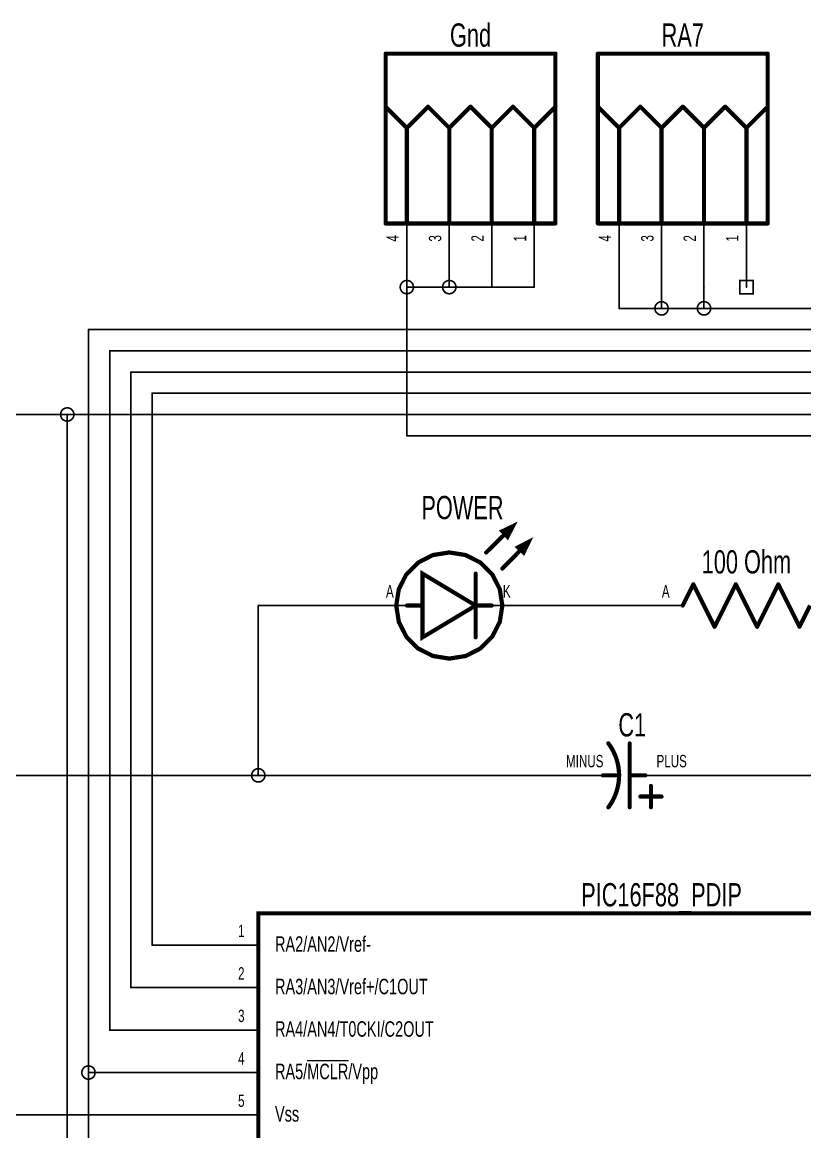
# Model space of a CAD drawing. Extents: x -0.1 to 11, y -0.1 to 7.9.
# Drawn here: x 2.644 to 4.487, y 4.51 to 7.124 of the extents above; entities that cross this region are included whole.
import ezdxf
from ezdxf.enums import TextEntityAlignment as Align

# ---------------------------------------------------------------- set-up
doc = ezdxf.new("R2010")
doc.units = 0
for name, color, linetype in [('Element', 253, 'CONTINUOUS'), ('Net', 50, 'CONTINUOUS'), ('Pin', 50, 'CONTINUOUS')]:
    doc.layers.add(name, color=color, linetype=linetype)

msp = doc.modelspace()

# ---------------------------------------------------------------- linework, layer by layer
at = {"layer": 'Element', "linetype": 'CONTINUOUS'}
for points, const_width in [([(3.4975, 7.05, 1), (3.5025, 7.05, 1), (3.4975, 7.05, 1)], 0.0049), ([(3.4975, 7.05, 1), (3.5025, 7.05, 1), (3.4975, 7.05, 1)], 0.0049), ([(3.8975, 7.05, 1), (3.9025, 7.05, 1), (3.8975, 7.05, 1)], 0.0049), ([(3.8975, 7.05, 1), (3.9025, 7.05, 1), (3.8975, 7.05, 1)], 0.0049), ([(3.9975, 7.05, 1), (4.0025, 7.05, 1), (3.9975, 7.05, 1)], 0.0049), ([(3.9975, 7.05, 1), (4.0025, 7.05, 1), (3.9975, 7.05, 1)], 0.0049), ([(4.3975, 7.05, 1), (4.4025, 7.05, 1), (4.3975, 7.05, 1)], 0.0049), ([(4.3975, 7.05, 1), (4.4025, 7.05, 1), (4.3975, 7.05, 1)], 0.0049), ([(3.4975, 6.925, 1), (3.5025, 6.925, 1), (3.4975, 6.925, 1)], 0.0049), ([(3.5975, 6.925, 1), (3.6025, 6.925, 1), (3.5975, 6.925, 1)], 0.0049), ([(3.5975, 6.925, 1), (3.6025, 6.925, 1), (3.5975, 6.925, 1)], 0.0049), ([(3.6975, 6.925, 1), (3.7025, 6.925, 1), (3.6975, 6.925, 1)], 0.0049), ([(3.6975, 6.925, 1), (3.7025, 6.925, 1), (3.6975, 6.925, 1)], 0.0049), ([(3.7975, 6.925, 1), (3.8025, 6.925, 1), (3.7975, 6.925, 1)], 0.0049), ([(3.7975, 6.925, 1), (3.8025, 6.925, 1), (3.7975, 6.925, 1)], 0.0049), ([(3.8975, 6.925, 1), (3.9025, 6.925, 1), (3.8975, 6.925, 1)], 0.0049), ([(3.9975, 6.925, 1), (4.0025, 6.925, 1), (3.9975, 6.925, 1)], 0.0049), ([(4.0975, 6.925, 1), (4.1025, 6.925, 1), (4.0975, 6.925, 1)], 0.0049), ([(4.0975, 6.925, 1), (4.1025, 6.925, 1), (4.0975, 6.925, 1)], 0.0049), ([(4.1975, 6.925, 1), (4.2025, 6.925, 1), (4.1975, 6.925, 1)], 0.0049), ([(4.1975, 6.925, 1), (4.2025, 6.925, 1), (4.1975, 6.925, 1)], 0.0049), ([(4.2975, 6.925, 1), (4.3025, 6.925, 1), (4.2975, 6.925, 1)], 0.0049), ([(4.2975, 6.925, 1), (4.3025, 6.925, 1), (4.2975, 6.925, 1)], 0.0049), ([(4.3975, 6.925, 1), (4.4025, 6.925, 1), (4.3975, 6.925, 1)], 0.0049), ([(3.5475, 6.875, 1), (3.5525, 6.875, 1), (3.5475, 6.875, 1)], 0.0049), ([(3.5475, 6.875, 1), (3.5525, 6.875, 1), (3.5475, 6.875, 1)], 0.0049), ([(3.5475, 6.875, 1), (3.5525, 6.875, 1), (3.5475, 6.875, 1)], 0.0049), ([(3.6475, 6.875, 1), (3.6525, 6.875, 1), (3.6475, 6.875, 1)], 0.0049), ([(3.6475, 6.875, 1), (3.6525, 6.875, 1), (3.6475, 6.875, 1)], 0.0049), ([(3.6475, 6.875, 1), (3.6525, 6.875, 1), (3.6475, 6.875, 1)], 0.0049), ([(3.7475, 6.875, 1), (3.7525, 6.875, 1), (3.7475, 6.875, 1)], 0.0049), ([(3.7475, 6.875, 1), (3.7525, 6.875, 1), (3.7475, 6.875, 1)], 0.0049), ([(3.7475, 6.875, 1), (3.7525, 6.875, 1), (3.7475, 6.875, 1)], 0.0049), ([(3.8475, 6.875, 1), (3.8525, 6.875, 1), (3.8475, 6.875, 1)], 0.0049), ([(3.8475, 6.875, 1), (3.8525, 6.875, 1), (3.8475, 6.875, 1)], 0.0049), ([(3.8475, 6.875, 1), (3.8525, 6.875, 1), (3.8475, 6.875, 1)], 0.0049), ([(4.0475, 6.875, 1), (4.0525, 6.875, 1), (4.0475, 6.875, 1)], 0.0049), ([(4.0475, 6.875, 1), (4.0525, 6.875, 1), (4.0475, 6.875, 1)], 0.0049), ([(4.0475, 6.875, 1), (4.0525, 6.875, 1), (4.0475, 6.875, 1)], 0.0049), ([(4.1475, 6.875, 1), (4.1525, 6.875, 1), (4.1475, 6.875, 1)], 0.0049), ([(4.1475, 6.875, 1), (4.1525, 6.875, 1), (4.1475, 6.875, 1)], 0.0049), ([(4.1475, 6.875, 1), (4.1525, 6.875, 1), (4.1475, 6.875, 1)], 0.0049), ([(4.2475, 6.875, 1), (4.2525, 6.875, 1), (4.2475, 6.875, 1)], 0.0049), ([(4.2475, 6.875, 1), (4.2525, 6.875, 1), (4.2475, 6.875, 1)], 0.0049), ([(4.2475, 6.875, 1), (4.2525, 6.875, 1), (4.2475, 6.875, 1)], 0.0049), ([(4.3475, 6.875, 1), (4.3525, 6.875, 1), (4.3475, 6.875, 1)], 0.0049), ([(4.3475, 6.875, 1), (4.3525, 6.875, 1), (4.3475, 6.875, 1)], 0.0049), ([(4.3475, 6.875, 1), (4.3525, 6.875, 1), (4.3475, 6.875, 1)], 0.0049), ([(3.4975, 6.65, 1), (3.5025, 6.65, 1), (3.4975, 6.65, 1)], 0.0049), ([(3.4975, 6.65, 1), (3.5025, 6.65, 1), (3.4975, 6.65, 1)], 0.0049), ([(3.5475, 6.65, 1), (3.5525, 6.65, 1), (3.5475, 6.65, 1)], 0.0049), ([(3.6475, 6.65, 1), (3.6525, 6.65, 1), (3.6475, 6.65, 1)], 0.0049), ([(3.7475, 6.65, 1), (3.7525, 6.65, 1), (3.7475, 6.65, 1)], 0.0049), ([(3.8475, 6.65, 1), (3.8525, 6.65, 1), (3.8475, 6.65, 1)], 0.0049), ([(3.8975, 6.65, 1), (3.9025, 6.65, 1), (3.8975, 6.65, 1)], 0.0049), ([(3.8975, 6.65, 1), (3.9025, 6.65, 1), (3.8975, 6.65, 1)], 0.0049), ([(3.9975, 6.65, 1), (4.0025, 6.65, 1), (3.9975, 6.65, 1)], 0.0049), ([(3.9975, 6.65, 1), (4.0025, 6.65, 1), (3.9975, 6.65, 1)], 0.0049), ([(4.0475, 6.65, 1), (4.0525, 6.65, 1), (4.0475, 6.65, 1)], 0.0049), ([(4.1475, 6.65, 1), (4.1525, 6.65, 1), (4.1475, 6.65, 1)], 0.0049), ([(4.2475, 6.65, 1), (4.2525, 6.65, 1), (4.2475, 6.65, 1)], 0.0049), ([(4.3475, 6.65, 1), (4.3525, 6.65, 1), (4.3475, 6.65, 1)], 0.0049), ([(4.3975, 6.65, 1), (4.4025, 6.65, 1), (4.3975, 6.65, 1)], 0.0049), ([(4.3975, 6.65, 1), (4.4025, 6.65, 1), (4.3975, 6.65, 1)], 0.0049), ([(3.7975, 5.937, 1), (3.8024, 5.937, 1), (3.7975, 5.937, 1)], 0.0049), ([(3.7725, 5.925, 1), (3.7774, 5.925, 1), (3.7725, 5.925, 1)], 0.0049), ([(3.8095, 5.887, 1), (3.8144, 5.887, 1), (3.8095, 5.887, 1)], 0.0049), ([(3.8345, 5.9, 1), (3.8394, 5.9, 1), (3.8345, 5.9, 1)], 0.0049), ([(3.7345, 5.875, 1), (3.7394, 5.875, 1), (3.7345, 5.875, 1)], 0.0049), ([(3.7095, 5.825, 1), (3.7144, 5.825, 1), (3.7095, 5.825, 1)], 0.0049), ([(3.7725, 5.837, 1), (3.7774, 5.837, 1), (3.7725, 5.837, 1)], 0.0049), ([(4.2225, 5.8, 1), (4.2275, 5.8, 1), (4.2225, 5.8, 1)], 0.0049), ([(4.2225, 5.8, 1), (4.2275, 5.8, 1), (4.2225, 5.8, 1)], 0.0049), ([(4.3225, 5.8, 1), (4.3275, 5.8, 1), (4.3225, 5.8, 1)], 0.0049), ([(4.3225, 5.8, 1), (4.3275, 5.8, 1), (4.3225, 5.8, 1)], 0.0049), ([(4.4225, 5.8, 1), (4.4275, 5.8, 1), (4.4225, 5.8, 1)], 0.0049), ([(4.4225, 5.8, 1), (4.4275, 5.8, 1), (4.4225, 5.8, 1)], 0.0049), ([(3.5225, 5.75, 1), (3.5275, 5.75, 1), (3.5225, 5.75, 1)], 0.005), ([(3.5475, 5.75, 1), (3.5524, 5.75, 1), (3.5475, 5.75, 1)], 0.0049), ([(3.5845, 5.75, 1), (3.5894, 5.75, 1), (3.5845, 5.75, 1)], 0.0049), ([(3.7095, 5.75, 1), (3.7144, 5.75, 1), (3.7095, 5.75, 1)], 0.0049), ([(3.7095, 5.75, 1), (3.7144, 5.75, 1), (3.7095, 5.75, 1)], 0.0049), ([(3.7475, 5.75, 1), (3.7524, 5.75, 1), (3.7475, 5.75, 1)], 0.0049), ([(4.1975, 5.75, 1), (4.2025, 5.75, 1), (4.1975, 5.75, 1)], 0.0049), ([(4.2725, 5.7, 1), (4.2775, 5.7, 1), (4.2725, 5.7, 1)], 0.0049), ([(4.2725, 5.7, 1), (4.2775, 5.7, 1), (4.2725, 5.7, 1)], 0.0049), ([(4.3725, 5.7, 1), (4.3775, 5.7, 1), (4.3725, 5.7, 1)], 0.0049), ([(4.3725, 5.7, 1), (4.3775, 5.7, 1), (4.3725, 5.7, 1)], 0.0049), ([(4.4725, 5.7, 1), (4.4775, 5.7, 1), (4.4725, 5.7, 1)], 0.0049), ([(4.4725, 5.7, 1), (4.4775, 5.7, 1), (4.4725, 5.7, 1)], 0.0049), ([(3.7095, 5.675, 1), (3.7144, 5.675, 1), (3.7095, 5.675, 1)], 0.0049), ([(4.0223, 5.4252, 1), (4.0273, 5.4252, 1), (4.0223, 5.4252, 1)], 0.005), ([(4.0725, 5.425, 1), (4.0774, 5.425, 1), (4.0725, 5.425, 1)], 0.0049), ([(4.0095, 5.35, 1), (4.0144, 5.35, 1), (4.0095, 5.35, 1)], 0.0049), ([(4.0475, 5.35, 1), (4.0524, 5.35, 1), (4.0475, 5.35, 1)], 0.0049), ([(4.0725, 5.35, 1), (4.0774, 5.35, 1), (4.0725, 5.35, 1)], 0.0049), ([(4.1095, 5.35, 1), (4.1144, 5.35, 1), (4.1095, 5.35, 1)], 0.0049), ([(4.1225, 5.325, 1), (4.1274, 5.325, 1), (4.1225, 5.325, 1)], 0.0049), ([(4.0223, 5.2748, 1), (4.0273, 5.2748, 1), (4.0223, 5.2748, 1)], 0.005), ([(4.0725, 5.275, 1), (4.0774, 5.275, 1), (4.0725, 5.275, 1)], 0.0049), ([(4.0975, 5.3, 1), (4.1024, 5.3, 1), (4.0975, 5.3, 1)], 0.0049), ([(4.1225, 5.275, 1), (4.1274, 5.275, 1), (4.1225, 5.275, 1)], 0.0049), ([(4.1475, 5.3, 1), (4.1524, 5.3, 1), (4.1475, 5.3, 1)], 0.0049)]:
    msp.add_lwpolyline(points, format="xyb", dxfattribs=dict(at, const_width=const_width))
for points, const_width in [([(3.5, 7.05), (3.5, 6.65)], 0.0098), ([(3.5, 7.05), (3.9, 7.05)], 0.0098), ([(3.9, 7.05), (3.9, 6.65)], 0.0098), ([(4, 7.05), (4, 6.65)], 0.0098), ([(4, 7.05), (4.4, 7.05)], 0.0098), ([(4.4, 7.05), (4.4, 6.65)], 0.0098), ([(3.5, 6.925), (3.55, 6.875)], 0.0098), ([(3.6, 6.925), (3.55, 6.875)], 0.0098), ([(3.6, 6.925), (3.65, 6.875)], 0.0098), ([(3.7, 6.925), (3.65, 6.875)], 0.0098), ([(3.7, 6.925), (3.75, 6.875)], 0.0098), ([(3.8, 6.925), (3.75, 6.875)], 0.0098), ([(3.8, 6.925), (3.85, 6.875)], 0.0098), ([(3.9, 6.925), (3.85, 6.875)], 0.0098), ([(4, 6.925), (4.05, 6.875)], 0.0098), ([(4.1, 6.925), (4.05, 6.875)], 0.0098), ([(4.1, 6.925), (4.15, 6.875)], 0.0098), ([(4.2, 6.925), (4.15, 6.875)], 0.0098), ([(4.2, 6.925), (4.25, 6.875)], 0.0098), ([(4.3, 6.925), (4.25, 6.875)], 0.0098), ([(4.3, 6.925), (4.35, 6.875)], 0.0098), ([(4.4, 6.925), (4.35, 6.875)], 0.0098), ([(3.55, 6.875), (3.55, 6.65)], 0.0098), ([(3.65, 6.875), (3.65, 6.65)], 0.0098), ([(3.75, 6.875), (3.75, 6.65)], 0.0098), ([(3.85, 6.875), (3.85, 6.65)], 0.0098), ([(4.05, 6.875), (4.05, 6.65)], 0.0098), ([(4.15, 6.875), (4.15, 6.65)], 0.0098), ([(4.25, 6.875), (4.25, 6.65)], 0.0098), ([(4.35, 6.875), (4.35, 6.65)], 0.0098), ([(3.9, 6.65), (3.5, 6.65)], 0.0098), ([(4.4, 6.65), (4, 6.65)], 0.0098), ([(3.737, 5.875), (3.8, 5.937)], 0.0098), ([(3.775, 5.925), (3.787, 5.912), (3.8, 5.937), (3.775, 5.925)], 0.0098), ([(3.812, 5.887), (3.825, 5.875), (3.837, 5.9), (3.812, 5.887)], 0.0098), ([(3.775, 5.837), (3.837, 5.9)], 0.0098), ([(3.525, 5.75), (3.5311, 5.7114), (3.5489, 5.6765), (3.5765, 5.6489), (3.6114, 5.6311), (3.65, 5.625), (3.6886, 5.6311), (3.7235, 5.6489), (3.7511, 5.6765), (3.7689, 5.7114), (3.775, 5.75), (3.7689, 5.7886), (3.7511, 5.8235), (3.7235, 5.8511), (3.6886, 5.8689), (3.65, 5.875), (3.6114, 5.8689), (3.5765, 5.8511), (3.5489, 5.8235), (3.5311, 5.7886), (3.525, 5.75)], 0.01), ([(3.712, 5.75), (3.587, 5.825), (3.587, 5.675), (3.712, 5.75)], 0.0098), ([(3.712, 5.675), (3.712, 5.825)], 0.0098), ([(4.2, 5.75), (4.225, 5.8)], 0.0098), ([(4.225, 5.8), (4.275, 5.7)], 0.0098), ([(4.275, 5.7), (4.325, 5.8)], 0.0098), ([(4.325, 5.8), (4.375, 5.7)], 0.0098), ([(4.375, 5.7), (4.425, 5.8)], 0.0098), ([(4.425, 5.8), (4.475, 5.7)], 0.0098), ([(3.55, 5.75), (3.587, 5.75)], 0.0098), ([(3.712, 5.75), (3.75, 5.75)], 0.0098), ([(4.475, 5.7), (4.5, 5.75)], 0.0098), ([(4.0248, 5.2748), (4.0295, 5.2814), (4.0337, 5.2883), (4.0374, 5.2954), (4.0407, 5.3028), (4.0435, 5.3103), (4.0458, 5.3181), (4.0476, 5.3259), (4.0489, 5.3339), (4.0497, 5.3419), (4.05, 5.35), (4.0497, 5.3581), (4.0489, 5.3661), (4.0476, 5.3741), (4.0458, 5.3819), (4.0435, 5.3897), (4.0407, 5.3972), (4.0374, 5.4046), (4.0337, 5.4117), (4.0295, 5.4186), (4.0248, 5.4252)], 0.01), ([(4.075, 5.425), (4.075, 5.275)], 0.0098), ([(4.05, 5.35), (4.012, 5.35)], 0.0098), ([(4.112, 5.35), (4.075, 5.35)], 0.0098), ([(4.125, 5.325), (4.125, 5.275)], 0.0098), ([(4.15, 5.3), (4.1, 5.3)], 0.0098), ([(3.2, 5.025), (5.1, 5.025), (5.1, 4.075), (3.2, 4.075), (3.2, 5.025)], 0.0098)]:
    msp.add_lwpolyline(points, dxfattribs=dict(at, const_width=const_width))
at = {"layer": 'Net', "linetype": 'CONTINUOUS', "const_width": 0.0039}
for points in [[(3.5343, 6.5), (3.535, 6.4951), (3.5373, 6.4907), (3.5407, 6.4873), (3.5451, 6.485), (3.55, 6.4843), (3.5549, 6.485), (3.5593, 6.4873), (3.5627, 6.4907), (3.565, 6.4951), (3.5657, 6.5), (3.565, 6.5049), (3.5627, 6.5093), (3.5593, 6.5127), (3.5549, 6.515), (3.55, 6.5157), (3.5451, 6.515), (3.5407, 6.5127), (3.5373, 6.5093), (3.535, 6.5049), (3.5343, 6.5)], [(3.6343, 6.5), (3.635, 6.4951), (3.6373, 6.4907), (3.6407, 6.4873), (3.6451, 6.485), (3.65, 6.4843), (3.6549, 6.485), (3.6593, 6.4873), (3.6627, 6.4907), (3.665, 6.4951), (3.6657, 6.5), (3.665, 6.5049), (3.6627, 6.5093), (3.6593, 6.5127), (3.6549, 6.515), (3.65, 6.5157), (3.6451, 6.515), (3.6407, 6.5127), (3.6373, 6.5093), (3.635, 6.5049), (3.6343, 6.5)], [(3.6343, 6.5), (3.635, 6.4951), (3.6373, 6.4907), (3.6407, 6.4873), (3.6451, 6.485), (3.65, 6.4843), (3.6549, 6.485), (3.6593, 6.4873), (3.6627, 6.4907), (3.665, 6.4951), (3.6657, 6.5), (3.665, 6.5049), (3.6627, 6.5093), (3.6593, 6.5127), (3.6549, 6.515), (3.65, 6.5157), (3.6451, 6.515), (3.6407, 6.5127), (3.6373, 6.5093), (3.635, 6.5049), (3.6343, 6.5)], [(3.55, 6.5), (3.55, 6.15)], [(3.65, 6.5), (3.55, 6.5)], [(3.75, 6.5), (3.65, 6.5)], [(3.65, 6.5), (3.65, 6.5)], [(3.65, 6.5), (3.65, 6.5)], [(3.85, 6.5), (3.65, 6.5)], [(3.65, 6.5), (3.65, 6.5)], [(3.65, 6.5), (3.65, 6.5)], [(4.05, 6.45), (4.05, 6.5)], [(4.15, 6.5), (4.15, 6.45)], [(4.25, 6.5), (4.25, 6.45)], [(4.1343, 6.45), (4.135, 6.4451), (4.1373, 6.4407), (4.1407, 6.4373), (4.1451, 6.435), (4.15, 6.4343), (4.1549, 6.435), (4.1593, 6.4373), (4.1627, 6.4407), (4.165, 6.4451), (4.1657, 6.45), (4.165, 6.4549), (4.1627, 6.4593), (4.1593, 6.4627), (4.1549, 6.465), (4.15, 6.4657), (4.1451, 6.465), (4.1407, 6.4627), (4.1373, 6.4593), (4.135, 6.4549), (4.1343, 6.45)], [(4.2343, 6.45), (4.235, 6.4451), (4.2373, 6.4407), (4.2407, 6.4373), (4.2451, 6.435), (4.25, 6.4343), (4.2549, 6.435), (4.2593, 6.4373), (4.2627, 6.4407), (4.265, 6.4451), (4.2657, 6.45), (4.265, 6.4549), (4.2627, 6.4593), (4.2593, 6.4627), (4.2549, 6.465), (4.25, 6.4657), (4.2451, 6.465), (4.2407, 6.4627), (4.2373, 6.4593), (4.235, 6.4549), (4.2343, 6.45)], [(5.45, 6.45), (4.05, 6.45)], [(4.55, 6.4), (2.8, 6.4)], [(2.8, 6.4), (2.8, 4.65)], [(5.05, 6.35), (2.85, 6.35)], [(2.85, 6.35), (2.85, 4.75)], [(2.9, 4.85), (2.9, 6.3)], [(2.9, 6.3), (5.55, 6.3)], [(6.05, 6.25), (2.95, 6.25)], [(2.95, 6.25), (2.95, 4.95)], [(0.95, 6.2), (5.15, 6.2)], [(2.7343, 6.2), (2.735, 6.1951), (2.7373, 6.1907), (2.7407, 6.1873), (2.7451, 6.185), (2.75, 6.1843), (2.7549, 6.185), (2.7593, 6.1873), (2.7627, 6.1907), (2.765, 6.1951), (2.7657, 6.2), (2.765, 6.2049), (2.7627, 6.2093), (2.7593, 6.2127), (2.7549, 6.215), (2.75, 6.2157), (2.7451, 6.215), (2.7407, 6.2127), (2.7373, 6.2093), (2.735, 6.2049), (2.7343, 6.2)], [(2.75, 3.75), (2.75, 6.2)], [(3.55, 6.15), (5.05, 6.15)], [(3.4, 5.75), (3.2, 5.75)], [(3.2, 5.75), (3.2, 5.35)], [(4.05, 5.75), (3.9, 5.75)], [(3.1843, 5.35), (3.185, 5.3451), (3.1873, 5.3407), (3.1907, 5.3373), (3.1951, 5.335), (3.2, 5.3343), (3.2049, 5.335), (3.2093, 5.3373), (3.2127, 5.3407), (3.215, 5.3451), (3.2157, 5.35), (3.215, 5.3549), (3.2127, 5.3593), (3.2093, 5.3627), (3.2049, 5.365), (3.2, 5.3657), (3.1951, 5.365), (3.1907, 5.3627), (3.1873, 5.3593), (3.185, 5.3549), (3.1843, 5.35)], [(3.862, 5.35), (2.6, 5.35)], [(4.262, 5.35), (5.55, 5.35)], [(2.95, 4.95), (3.05, 4.95)], [(3.05, 4.85), (2.9, 4.85)], [(2.85, 4.75), (3.05, 4.75)], [(2.7843, 4.65), (2.785, 4.6451), (2.7873, 4.6407), (2.7907, 4.6373), (2.7951, 4.635), (2.8, 4.6343), (2.8049, 4.635), (2.8093, 4.6373), (2.8127, 4.6407), (2.815, 4.6451), (2.8157, 4.65), (2.815, 4.6549), (2.8127, 4.6593), (2.8093, 4.6627), (2.8049, 4.665), (2.8, 4.6657), (2.7951, 4.665), (2.7907, 4.6627), (2.7873, 4.6593), (2.785, 4.6549), (2.7843, 4.65)], [(2.8, 4.65), (3.05, 4.65)], [(2.8, 1.75), (2.8, 4.65)], [(2.8, 4.65), (2.8, 4.65)], [(3.05, 4.55), (2.6, 4.55)]]:
    msp.add_lwpolyline(points, dxfattribs=at)
at = {"layer": 'Net', "linetype": 'CONTINUOUS', "const_width": 0.002}
for points in [[(3.5333, 6.5, 1), (3.5352, 6.5, 1), (3.5333, 6.5, 1)], [(3.549, 6.5, 1), (3.551, 6.5, 1), (3.549, 6.5, 1)], [(3.549, 6.5, 1), (3.551, 6.5, 1), (3.549, 6.5, 1)], [(3.6333, 6.5, 1), (3.6352, 6.5, 1), (3.6333, 6.5, 1)], [(3.6333, 6.5, 1), (3.6352, 6.5, 1), (3.6333, 6.5, 1)], [(3.649, 6.5, 1), (3.651, 6.5, 1), (3.649, 6.5, 1)], [(3.649, 6.5, 1), (3.651, 6.5, 1), (3.649, 6.5, 1)], [(3.649, 6.5, 1), (3.651, 6.5, 1), (3.649, 6.5, 1)], [(3.649, 6.5, 1), (3.651, 6.5, 1), (3.649, 6.5, 1)], [(3.649, 6.5, 1), (3.651, 6.5, 1), (3.649, 6.5, 1)], [(3.649, 6.5, 1), (3.651, 6.5, 1), (3.649, 6.5, 1)], [(3.649, 6.5, 1), (3.651, 6.5, 1), (3.649, 6.5, 1)], [(3.749, 6.5, 1), (3.751, 6.5, 1), (3.749, 6.5, 1)], [(3.849, 6.5, 1), (3.851, 6.5, 1), (3.849, 6.5, 1)], [(4.049, 6.5, 1), (4.051, 6.5, 1), (4.049, 6.5, 1)], [(4.149, 6.5, 1), (4.151, 6.5, 1), (4.149, 6.5, 1)], [(4.249, 6.5, 1), (4.251, 6.5, 1), (4.249, 6.5, 1)], [(4.049, 6.45, 1), (4.051, 6.45, 1), (4.049, 6.45, 1)], [(4.049, 6.45, 1), (4.051, 6.45, 1), (4.049, 6.45, 1)], [(4.1333, 6.45, 1), (4.1352, 6.45, 1), (4.1333, 6.45, 1)], [(4.149, 6.45, 1), (4.151, 6.45, 1), (4.149, 6.45, 1)], [(4.2333, 6.45, 1), (4.2352, 6.45, 1), (4.2333, 6.45, 1)], [(4.249, 6.45, 1), (4.251, 6.45, 1), (4.249, 6.45, 1)], [(2.799, 6.4, 1), (2.801, 6.4, 1), (2.799, 6.4, 1)], [(2.799, 6.4, 1), (2.801, 6.4, 1), (2.799, 6.4, 1)], [(2.849, 6.35, 1), (2.851, 6.35, 1), (2.849, 6.35, 1)], [(2.849, 6.35, 1), (2.851, 6.35, 1), (2.849, 6.35, 1)], [(2.899, 6.3, 1), (2.901, 6.3, 1), (2.899, 6.3, 1)], [(2.899, 6.3, 1), (2.901, 6.3, 1), (2.899, 6.3, 1)], [(2.949, 6.25, 1), (2.951, 6.25, 1), (2.949, 6.25, 1)], [(2.949, 6.25, 1), (2.951, 6.25, 1), (2.949, 6.25, 1)], [(2.7333, 6.2, 1), (2.7352, 6.2, 1), (2.7333, 6.2, 1)], [(2.749, 6.2, 1), (2.751, 6.2, 1), (2.749, 6.2, 1)], [(3.549, 6.15, 1), (3.551, 6.15, 1), (3.549, 6.15, 1)], [(3.549, 6.15, 1), (3.551, 6.15, 1), (3.549, 6.15, 1)], [(3.199, 5.75, 1), (3.201, 5.75, 1), (3.199, 5.75, 1)], [(3.199, 5.75, 1), (3.201, 5.75, 1), (3.199, 5.75, 1)], [(3.399, 5.75, 1), (3.401, 5.75, 1), (3.399, 5.75, 1)], [(3.899, 5.75, 1), (3.901, 5.75, 1), (3.899, 5.75, 1)], [(4.049, 5.75, 1), (4.051, 5.75, 1), (4.049, 5.75, 1)], [(3.1833, 5.35, 1), (3.1852, 5.35, 1), (3.1833, 5.35, 1)], [(3.199, 5.35, 1), (3.201, 5.35, 1), (3.199, 5.35, 1)], [(3.861, 5.35, 1), (3.863, 5.35, 1), (3.861, 5.35, 1)], [(4.261, 5.35, 1), (4.263, 5.35, 1), (4.261, 5.35, 1)], [(2.949, 4.95, 1), (2.951, 4.95, 1), (2.949, 4.95, 1)], [(2.949, 4.95, 1), (2.951, 4.95, 1), (2.949, 4.95, 1)], [(3.049, 4.95, 1), (3.051, 4.95, 1), (3.049, 4.95, 1)], [(2.899, 4.85, 1), (2.901, 4.85, 1), (2.899, 4.85, 1)], [(2.899, 4.85, 1), (2.901, 4.85, 1), (2.899, 4.85, 1)], [(3.049, 4.85, 1), (3.051, 4.85, 1), (3.049, 4.85, 1)], [(2.849, 4.75, 1), (2.851, 4.75, 1), (2.849, 4.75, 1)], [(2.849, 4.75, 1), (2.851, 4.75, 1), (2.849, 4.75, 1)], [(3.049, 4.75, 1), (3.051, 4.75, 1), (3.049, 4.75, 1)], [(2.7833, 4.65, 1), (2.7852, 4.65, 1), (2.7833, 4.65, 1)], [(2.799, 4.65, 1), (2.801, 4.65, 1), (2.799, 4.65, 1)], [(2.799, 4.65, 1), (2.801, 4.65, 1), (2.799, 4.65, 1)], [(2.799, 4.65, 1), (2.801, 4.65, 1), (2.799, 4.65, 1)], [(2.799, 4.65, 1), (2.801, 4.65, 1), (2.799, 4.65, 1)], [(3.049, 4.65, 1), (3.051, 4.65, 1), (3.049, 4.65, 1)], [(3.049, 4.55, 1), (3.051, 4.55, 1), (3.049, 4.55, 1)]]:
    msp.add_lwpolyline(points, format="xyb", dxfattribs=at)
at = {"layer": 'Pin', "linetype": 'CONTINUOUS', "const_width": 0.0039}
for points in [[(3.55, 6.65), (3.55, 6.5)], [(3.65, 6.65), (3.65, 6.5)], [(3.75, 6.65), (3.75, 6.5)], [(3.85, 6.65), (3.85, 6.5)], [(4.05, 6.65), (4.05, 6.5)], [(4.15, 6.65), (4.15, 6.5)], [(4.25, 6.65), (4.25, 6.5)], [(4.35, 6.65), (4.35, 6.5)], [(4.3343, 6.5157), (4.3657, 6.5157), (4.3657, 6.4843), (4.3343, 6.4843), (4.3343, 6.5157)], [(3.55, 5.75), (3.4, 5.75)], [(3.75, 5.75), (3.9, 5.75)], [(4.2, 5.75), (4.05, 5.75)], [(4.012, 5.35), (3.862, 5.35)], [(4.112, 5.35), (4.262, 5.35)], [(3.2, 4.95), (3.05, 4.95)], [(3.2, 4.85), (3.05, 4.85)], [(3.2, 4.75), (3.05, 4.75)], [(3.2, 4.65), (3.05, 4.65)], [(3.2, 4.55), (3.05, 4.55)]]:
    msp.add_lwpolyline(points, dxfattribs=at)
at = {"layer": 'Pin', "linetype": 'CONTINUOUS', "const_width": 0.002}
for points in [[(3.549, 6.65, 1), (3.551, 6.65, 1), (3.549, 6.65, 1)], [(3.649, 6.65, 1), (3.651, 6.65, 1), (3.649, 6.65, 1)], [(3.749, 6.65, 1), (3.751, 6.65, 1), (3.749, 6.65, 1)], [(3.849, 6.65, 1), (3.851, 6.65, 1), (3.849, 6.65, 1)], [(4.049, 6.65, 1), (4.051, 6.65, 1), (4.049, 6.65, 1)], [(4.149, 6.65, 1), (4.151, 6.65, 1), (4.149, 6.65, 1)], [(4.249, 6.65, 1), (4.251, 6.65, 1), (4.249, 6.65, 1)], [(4.349, 6.65, 1), (4.351, 6.65, 1), (4.349, 6.65, 1)], [(3.549, 6.5, 1), (3.551, 6.5, 1), (3.549, 6.5, 1)], [(3.649, 6.5, 1), (3.651, 6.5, 1), (3.649, 6.5, 1)], [(3.749, 6.5, 1), (3.751, 6.5, 1), (3.749, 6.5, 1)], [(3.849, 6.5, 1), (3.851, 6.5, 1), (3.849, 6.5, 1)], [(4.049, 6.5, 1), (4.051, 6.5, 1), (4.049, 6.5, 1)], [(4.149, 6.5, 1), (4.151, 6.5, 1), (4.149, 6.5, 1)], [(4.249, 6.5, 1), (4.251, 6.5, 1), (4.249, 6.5, 1)], [(4.349, 6.5, 1), (4.351, 6.5, 1), (4.349, 6.5, 1)], [(3.399, 5.75, 1), (3.401, 5.75, 1), (3.399, 5.75, 1)], [(3.549, 5.75, 1), (3.551, 5.75, 1), (3.549, 5.75, 1)], [(3.749, 5.75, 1), (3.751, 5.75, 1), (3.749, 5.75, 1)], [(3.899, 5.75, 1), (3.901, 5.75, 1), (3.899, 5.75, 1)], [(4.049, 5.75, 1), (4.051, 5.75, 1), (4.049, 5.75, 1)], [(4.199, 5.75, 1), (4.201, 5.75, 1), (4.199, 5.75, 1)], [(3.861, 5.35, 1), (3.863, 5.35, 1), (3.861, 5.35, 1)], [(4.011, 5.35, 1), (4.013, 5.35, 1), (4.011, 5.35, 1)], [(4.111, 5.35, 1), (4.113, 5.35, 1), (4.111, 5.35, 1)], [(4.261, 5.35, 1), (4.263, 5.35, 1), (4.261, 5.35, 1)], [(3.049, 4.95, 1), (3.051, 4.95, 1), (3.049, 4.95, 1)], [(3.199, 4.95, 1), (3.201, 4.95, 1), (3.199, 4.95, 1)], [(3.049, 4.85, 1), (3.051, 4.85, 1), (3.049, 4.85, 1)], [(3.199, 4.85, 1), (3.201, 4.85, 1), (3.199, 4.85, 1)], [(3.049, 4.75, 1), (3.051, 4.75, 1), (3.049, 4.75, 1)], [(3.199, 4.75, 1), (3.201, 4.75, 1), (3.199, 4.75, 1)], [(3.049, 4.65, 1), (3.051, 4.65, 1), (3.049, 4.65, 1)], [(3.199, 4.65, 1), (3.201, 4.65, 1), (3.199, 4.65, 1)], [(3.049, 4.55, 1), (3.051, 4.55, 1), (3.049, 4.55, 1)], [(3.199, 4.55, 1), (3.201, 4.55, 1), (3.199, 4.55, 1)]]:
    msp.add_lwpolyline(points, format="xyb", dxfattribs=at)

# ---------------------------------------------------------------- texts
at = {"layer": 'Element', "width": 0.7}
for s, p in [('Gnd', (3.7, 7.05)), ('RA7', (4.2, 7.05)), ('POWER', (3.681, 5.937)), ('100 Ohm', (4.35, 5.8091)), ('C1', (4.081, 5.4252)), ('PIC16F88_PDIP', (4.15, 5.025))]:
    msp.add_text(s, height=0.0547, dxfattribs=at).set_placement(p, align=Align.BOTTOM_CENTER)
at = {"layer": 'Pin', "width": 0.7}
for s, p in [('4', (3.5019, 6.6073)), ('3', (3.6019, 6.6073)), ('2', (3.7019, 6.6073)), ('1', (3.8019, 6.6073)), ('4', (4.0019, 6.6073)), ('3', (4.1019, 6.6073)), ('2', (4.2019, 6.6073)), ('1', (4.3019, 6.6073))]:
    msp.add_text(s, height=0.0292, rotation=90, dxfattribs=at).set_placement(p, align=Align.TOP_LEFT)
for s, height, p in [('A', 0.0292, (3.5008, 5.7981)), ('K', 0.0292, (3.7762, 5.7981)), ('A', 0.0292, (4.1508, 5.7981)), ('MINUS', 0.0292, (3.925, 5.3981)), ('PLUS', 0.0292, (4.1382, 5.3981)), ('1', 0.0292, (3.1524, 4.9981)), ('RA2/AN2/Vref-', 0.0365, (3.2394, 4.9708)), ('2', 0.0292, (3.1524, 4.8981)), ('RA3/AN3/Vref+/C1OUT', 0.0365, (3.2394, 4.8708)), ('3', 0.0292, (3.1524, 4.7981)), ('RA4/AN4/T0CKI/C2OUT', 0.0365, (3.2394, 4.7708)), ('4', 0.0292, (3.1524, 4.6981)), ('RA5/%%oMCLR%%o/Vpp', 0.0365, (3.2394, 4.6708)), ('5', 0.0292, (3.1524, 4.5981)), ('Vss', 0.0365, (3.2394, 4.5708))]:
    msp.add_text(s, height=height, dxfattribs=at).set_placement(p, align=Align.TOP_LEFT)

doc.saveas('drawing.dxf')
